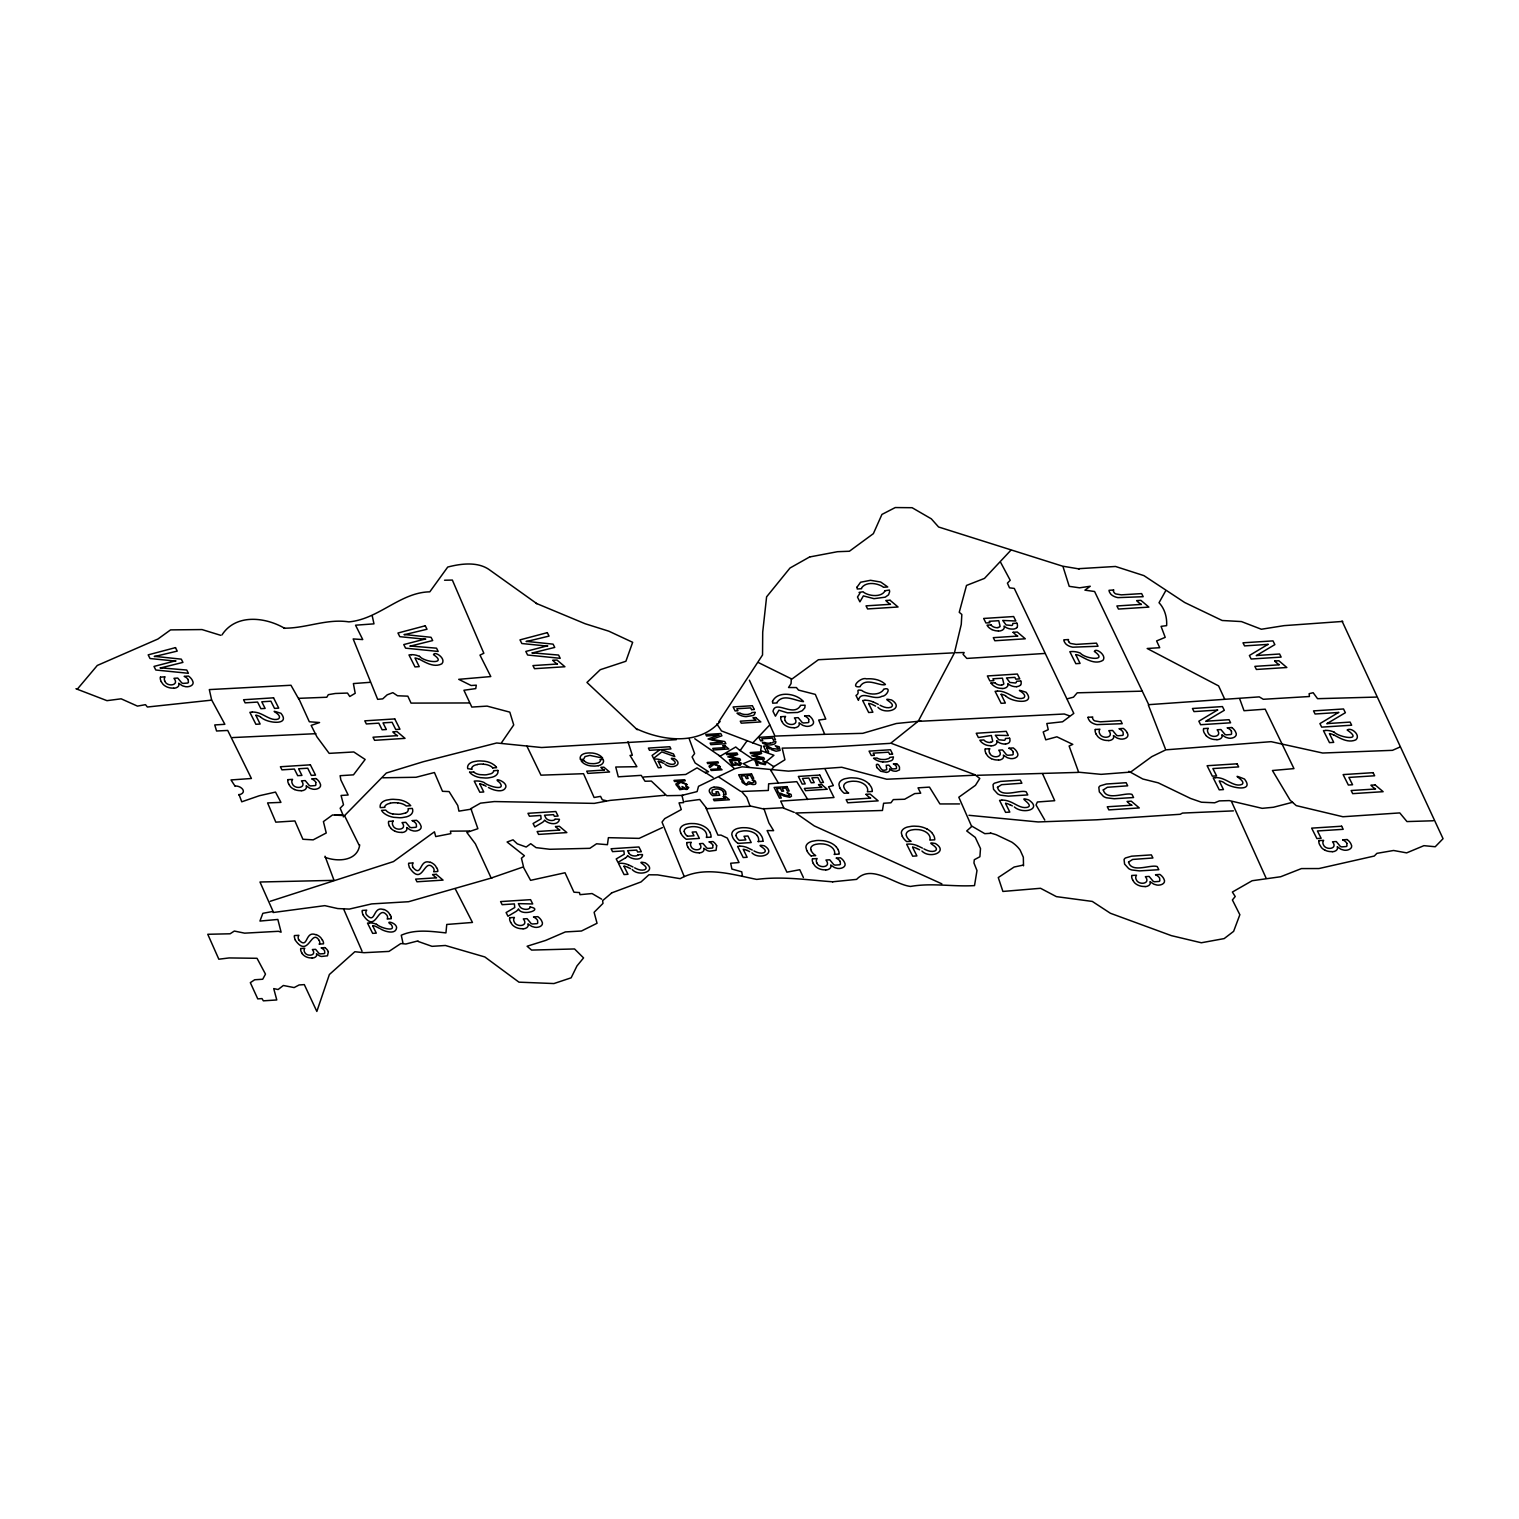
<?xml version="1.0" encoding="UTF-8"?>
<svg xmlns="http://www.w3.org/2000/svg" width="1519" height="1519" viewBox="0 0 1519 1519"><rect width="100%" height="100%" fill="white"/><g stroke="black" fill="none" stroke-linecap="round" stroke-linejoin="round"><path stroke-width="1.5" d="M791.342 678.594L791.057 683.607L788.532 687.518L796.412 687.556L798.538 690.101L815.323 694.392L825.785 719.076L818.684 720.063L824.722 734.323L862.754 733.335L896.343 723.5L920.97 721.031M1023.521 865.83L1023.331 857.229L1020.16 850.165A36.646 21.266 10.9 0 0 1011.844 842.153L996.198 834.728A46.861 27.209 10.9 0 0 990.825 833.172L990.388 833.058M800.513 705.613C793.317 717.709 775.317 699.31 773 711.348L775.431 716.19L778.905 710.208L787.526 712.829L797.627 712.468L802.222 710.721L804.823 707.835L805.089 705.196L800.551 705.31M883.507 689.778C879.102 695.816 868.412 694.677 862.545 691.031A8.696 5.051 10.9 0 1 861.9 690.442C854.001 688.848 861.254 692.55 855.994 695.493L858.425 700.335C860.855 689.493 873.615 701.075 881.95 696.291C886.602 696.537 892.356 686.36 883.564 689.227M359.699 844.887C357.478 861.349 337.389 862.014 325.104 857.305M771.082 770.646L773.968 766.354M860.21 686.246C866.172 676.714 880.393 686.702 885.463 684.518C880.602 679.544 873.102 678.404 866.438 678.86C861.064 676.601 849.045 688.297 860.134 686.702M1239.713 915.103L1233.618 931.356L1224.181 938.59L1201.32 942.767L1171.339 935.628L1110.389 913.261L1092.313 901.432L1056.389 896.628L1040.534 888.292L1002.901 891.444L998.268 877.545L1014.141 867.026L1023.388 865.071M1165.529 591.062L1159.035 602.739C1164.75 608.739 1167.162 617.492 1166.63 625.638L1161.067 626.36L1165.206 637.353L1156.605 640.923L1159.719 647.702L1147.187 648.499L1218.599 685.904L1224.58 698.911M718.81 721.715L762.538 654.993L762.709 632.132L766.601 596.834L790.013 568.011L810.083 556.695M501.555 742.677L513.726 724.943L509.814 712.145L487.086 706.107L471.82 707.076L463.922 690.253L475.751 688.601L476.282 685.183L471.099 685.506L458.719 679.335L490.789 676.563L479.985 655.107L483.839 653.265L452.358 580.068L444.554 580.22M746.854 741.101L740.114 750.633L735.747 746.987L720.139 756.215L694.753 738.728M221.983 634.923C235.863 613.429 265.559 617.037 284.831 628.429M778.165 749.171L772.374 748.582M77.355 689.113L97.292 665.455L157.919 639.024L170.565 629.891L202.008 629.569L220.711 635.322M1010.781 550.334L984.483 578.397L966.502 585.442L959.248 612.29L961.831 614.473L961.261 624.404L954.445 652.885L918.311 721.145L890.818 743.152L974.97 774.747L979.793 778.45L975.464 785.323L958.812 797.228L971.609 826.317M716.835 723.917L721.487 730.943L752.797 742.867L769.696 725M343.294 816.899L386.358 773.019L423.288 761.722L496.694 742.981L541.599 747.519L676.354 739.658M720.139 721.468C698.968 745.715 662.512 740.949 636.252 728.702M611.587 893.058L602.606 900.653L603.005 903.368L594.1 912.311L597.043 923.267L581.454 931.014L565.372 931.925L545.625 940.432L527.093 946.242L531.574 950.078L574.543 948.957L583.562 957.9L576.973 965.932L571.144 977.818L553.922 983.553L518.966 982.166L484.827 956.951L445.371 945.483L432.023 946.337L418.143 941.457M679.525 781.393L675.822 784.07L676.563 785.551L680.683 782.304L687.177 784.658L680.683 781.317M712.715 763.468L709.012 766.165L709.753 767.627L713.873 764.399L720.367 766.734L713.854 763.392M659.74 749.873L652.088 755.437L653.569 758.38L661.809 751.886L674.778 756.595L673.43 753.899L661.771 749.892A5.373 3.114 10.9 0 0 660.879 749.626L670.923 748.943L669.822 746.721L648.404 748.089L649.505 750.31L660.081 749.683M625.524 857.874L617.948 862.374L616.22 858.938L624.252 854.267L623.891 850.906L612.537 851.627L611.094 848.76L638.929 846.975L641.341 851.741L637.619 851.988L636.67 850.089L627.594 850.678L628.809 853.089M789.158 795.842L784.317 795.007M662.398 827.589L639.138 838.374L608.397 837.672L607.429 844.697L596.568 843.786L589.847 848.324L549.84 849.273L536.074 847.64L530.72 843.71L526.201 847.032L517.295 843.842L513.023 839.836L507.08 842.001L524.397 855.729L521.435 858.235L523.523 866.855L491.169 878.039L475.39 843.842L466.827 832.431L477.877 828.69L470.871 808.602L480.498 803.152L494.321 801.557L594.252 803.38L610.182 800.399L664.714 795.291M238.749 794.893C247.901 792.842 241.654 785.703 235.255 786.007M1399.626 747.196L1392.486 750.329L1322.669 753.025L1271.118 741.671L1165.814 749.835L1151.801 756.633L1130.611 772.089L1101.085 774.348L1078.642 772.203L1069.11 746.019L1072.775 744.367L1056.882 736.81L1045.756 739.829L1043.192 731.968L1048.243 729.671L1046.819 723.519L1062.559 721.791L1073.8 713.398L1014.293 588.423L1009.508 587.834L1007.42 583.144L1010.211 580.277L1000.603 562.315M405.554 813.007L400.56 814.203A24.038 13.956 10.9 0 1 398.605 814.336L392.737 813.956M611.53 892.944L641.037 881.931L648.879 874.792L657.575 874.868L680.17 878.666C703.924 865.469 731.968 874.45 756.747 879.406C782.494 876.064 807.33 879.976 832.773 881.798M764.437 763.563L760.601 762.785M270.268 901.28L393.459 861.596L434.453 831.823L435.725 836.57L450.839 833.627L450.44 831.159L469.485 831.007M492.175 877.792L408.592 901.716L371.718 903.9L349.294 909.084L337.788 908.571L324.781 905.647L273.116 912.52M1067.306 698.797L1073.496 697.164L1077.218 692.816L1141.927 691.164M1292.612 802.279L1273.454 807.254L1262.194 808.336L1229.327 800.608L1219.358 800.893L1214.687 802.792L1201.453 802.222L1190.554 798.443L1158.237 782.836L1142.801 779L1128.807 771.31M417.972 940.907L405.915 944.002L400.826 943.546L388.978 951.407L364.104 952.698L354.857 951.729L329.376 974.514L316.844 1011.445L304.313 984.616L299.129 984.958L294.135 987.578L283.35 985.489L278.091 989.534L273.724 988.584L276.781 999.958L263.357 1000.831L261.99 998.591L257.755 998.875L250.331 982.66L254.698 979.755L262.711 979.242L265.483 974.135L257.034 958.299L229.122 957.938L218.831 959.211L207.761 934.28L230.11 933.786L234.325 931.052L244.635 933.16L278.452 931.299L281.11 932.21L277.844 919.451L259.939 921.065L262.844 913.318L273.078 911.419L259.977 882.007L334.028 880.355L325.047 856.222M755.721 756.253L763.734 757.601L764.494 759.12L753.785 759.804L753.234 758.703L761.911 758.133A5.924 3.437 10.9 0 1 761.171 758.057L751.753 755.778L758.684 753.253A6.703 3.892 10.9 0 1 759.367 753.082L759.671 753.006M735.728 754.07L735.576 754.108A6.703 3.892 10.9 0 0 734.759 754.316L727.829 756.842L737.228 759.101A5.924 3.437 10.9 0 0 737.892 759.177L729.291 759.747L729.842 760.867L740.55 760.184L739.791 758.665L731.778 757.316M390.117 803.171L392.282 802.829A20.525 11.924 10.9 0 1 394.124 802.697L397.712 802.792M598.201 765.69L596.056 765.994A18.779 10.899 10.9 0 1 594.176 766.089L590.568 765.899A10.481 6.095 10.9 0 1 581.188 760.848L584.283 760.639M810.405 556.827L837.482 551.701L849.406 551.245L873.368 533.644L881.931 514.428L895.261 507.555L912.103 507.707L931.318 518.833L938.59 526.998L1062.597 566.169L1079.306 568.96M477.346 764.418L478.903 764.209A18.817 10.918 10.9 0 1 481.181 764.057L483.403 764.114M997.888 627.442L999.255 627.1A3.873 2.26 10.9 0 0 1000.129 626.493L998.761 620.701L989.211 621.309L989.913 622.714L985.926 622.98L983.647 618.461L1013.629 616.543L1015.869 621.005L1002.749 620.455L1006.11 624.955L1011.787 625.486A3.152 1.823 10.9 0 0 1012.546 624.955L1012.812 623.455L1016.952 623.189M1001.61 684.917L1002.958 684.575A3.873 2.26 10.9 0 0 1003.85 683.968L1002.464 678.177L992.913 678.803L993.863 680.645L989.856 680.911L987.369 675.955L1017.35 674.037L1019.781 678.879L1015.793 679.164L1014.901 677.379L1006.47 677.93L1009.831 682.43L1015.395 682.999A3.171 1.842 10.9 0 0 1016.287 682.411L1016.591 681.271L1020.787 680.987M990.483 742.24L991.85 741.899A3.873 2.26 10.9 0 0 992.723 741.291L991.356 735.5L978.388 737.531L976.242 733.259L1006.224 731.342L1008.331 735.519L995.344 735.253L998.724 739.753L1004.306 740.304A3.171 1.842 10.9 0 0 1005.198 739.677L1005.445 738.5L1009.641 738.215M471.668 809.076L458.928 811.146L457.77 805.507L449.092 791.589L442.485 791.304L434.434 772.525L416.016 777.272L382.807 777.785M684.993 801.5L699.727 799.488L706.886 808.678L751.202 806.19L762.937 808.849L782.646 807.766L794.247 812.38M770.361 743.152L771.823 742.867A4.329 2.525 10.9 0 0 773.38 741.861L775.924 741.671L775.582 742.962A5.886 3.418 10.9 0 1 774.215 744.12L771.823 744.785A12 6.968 10.9 0 1 770.133 744.937A7.785 4.519 10.9 0 1 764.209 743.835A7.937 4.614 10.9 0 1 762.348 742.639L764.911 742.468M1342.739 621.423L1284.087 625.638L1261.359 629.246L1241.441 621.575L1222.168 620.493L1184.687 602.511L1143.921 575.625L1115.497 566.473L1078.452 568.695M832.583 881.798L856.583 879.387C871.602 863.57 893.932 884.438 910.546 886.45C931.698 882.672 953.135 886.925 974.514 885.596L976.983 870.558L973.964 863.001L974.287 859.735L979.888 856.735L980.496 848.57L975.274 837.406L966.711 830.95L972.008 826.241L984.806 833.665L990.92 833.285M735.253 754.108L726.728 754.658L726.196 753.614L736.905 752.93L737.721 754.525L731.133 756.861A7.234 4.196 10.9 0 1 730.373 757.089L731.531 757.278M759.196 753.044L750.671 753.614L750.139 752.551L760.848 751.867L761.646 753.462L754.848 755.873A7.234 4.196 10.9 0 1 754.316 756.025L755.456 756.215M1016.629 686.588L1017.008 686.569A6.247 3.627 10.9 0 0 1020.445 685.069M1005.521 743.911L1005.882 743.873A6.247 3.627 10.9 0 0 1009.338 742.392A11.317 6.57 10.9 0 0 1009.508 738.215M740.038 765.31L741.671 763.373L738.614 761.665A3.399 1.975 10.9 0 1 740.038 762.823A4.025 2.335 10.9 0 1 740.171 763.184L738.462 764.209L734.949 762.367L735.424 764.228L733.658 764.722L731.797 761.835L730.183 761.949L732.671 765.538L737.531 764.817A2.506 1.462 10.9 0 0 739.031 765.291L739.525 765.329M687.12 789.443L688.772 787.507L685.696 785.798A3.399 1.975 10.9 0 1 687.12 786.956A4.025 2.335 10.9 0 1 687.272 787.317L685.544 788.342L682.05 786.5L682.506 788.361L680.74 788.855L678.879 785.969L677.265 786.082L679.752 789.671L684.613 788.95A2.506 1.462 10.9 0 0 686.113 789.424L686.607 789.462M283.977 628.182C306.06 628.429 326.623 618.461 348.876 621.879C378.744 619.22 400.238 592.315 429.801 591.84L447.725 567.062C461.225 563.53 478.447 561.327 490.219 570.366L536.872 603.67M369.668 682.354L353.395 683.569L355.199 693.291L349.769 696.499L347.49 693.063L335.319 693.48L328.313 694.658L326.813 697.24L298.673 698.341L309.325 721.772L319.56 722.531L311.167 725.398L316.901 736.81L329.167 753.367L353.775 751.962L365.149 759.462L353.471 774.842L340.123 775.696L340.845 779.95L348.155 795.007L341.072 795.462L343.503 804.785L340.161 808.203L343.009 814.981L334.769 814.811M737.835 710.74L735.139 710.949L733.107 706.943L752.38 705.708L754.165 709.259M751.582 709.696L754.278 709.506M773.418 740L775.525 739.848L773.836 736.411L758.835 737.361L760.43 740.475A12.836 7.462 10.9 0 0 760.696 740.911L762.804 740.759A8.867 5.146 10.9 0 1 762.367 740.038L761.741 738.785L772.506 738.082L773.361 739.848M990.977 683.018L995.078 682.734M874.298 755.342L871.298 755.532L869.058 751.127L890.476 749.759L892.45 753.69M889.64 754.316L892.659 754.108M991.091 624.898L987.027 625.163A12.665 7.348 10.9 0 0 991.945 629.625M1141.396 604.391L1116.883 605.967L1118.459 609.062L1148.877 607.106L1140.883 600.347L1136.668 600.613A20.336 11.81 10.9 0 0 1141.339 604.429M411.326 654.765L408.972 654.917L415.01 666.917L419.225 666.632L415.01 658.031A7.5 4.367 10.9 0 1 419.263 659.322M160.577 677.113L165.096 676.828A11.07 6.437 10.9 0 0 164.811 681.158M1013.078 632.303L1017.293 632.037L1025.287 638.796L994.85 640.752L993.293 637.657L1017.806 636.081A20.336 11.81 10.9 0 1 1013.135 632.303M557.454 664.012L532.941 665.588L534.498 668.683L564.916 666.746L557.036 660.062L552.707 660.252A20.336 11.81 10.9 0 0 557.378 664.069M1044.768 653.455L966.825 658.43L963.103 654.385L964.147 652.524L955.793 652.714M1075.851 654.803L1080.066 663.404L1075.851 663.689L1069.832 651.689L1072.186 651.537A11.639 6.76 10.9 0 1 1080.351 653.132C1085.307 659.075 1108.813 661.6 1094.345 651.442C1095.655 647.322 1107.047 655.411 1102.984 660.309C1095.522 664.847 1086.977 659.55 1080.237 656.018A7.5 4.367 10.9 0 0 1075.87 654.594M252.249 712.164L249.875 712.316L255.914 724.297L260.129 724.031L255.914 715.411M1274.631 661.012L1278.846 660.746L1286.84 667.506L1256.403 669.461L1254.846 666.366L1279.359 664.79A20.336 11.81 10.9 0 1 1274.688 661.012M997.451 691.164L995.097 691.316L1001.135 703.316L1005.35 703.05L1001.135 694.43M864.995 700.354L862.64 700.506L868.678 712.506L872.893 712.221L868.678 703.62M397.541 735.633L373.028 737.209L374.585 740.323L405.022 738.367L397.029 731.607L392.813 731.873A20.336 11.81 10.9 0 0 397.465 735.69M781.013 716.702L785.551 716.417A11.07 6.437 10.9 0 0 785.247 720.747M804.614 715.924L808.924 715.658M1088.098 717.291L1092.731 716.987A5.734 3.323 10.9 0 0 1092.902 719.038L1093.68 720.12A4.196 2.449 10.9 0 0 1094.933 720.936L1100.364 721.829L1120.68 720.595L1122.237 723.69L1096.984 724.62A9.475 5.506 10.9 0 1 1089.769 721.107L1088.705 719.474A11.336 6.589 10.9 0 1 1088.06 717.272M580.543 759.462L583.6 759.272L585.024 756.576L589.809 755.38L602.492 758.057M600.176 759.614L603.233 759.424A10.481 6.076 10.9 0 1 598.258 765.747M288.059 779.646L292.597 779.361A11.07 6.437 10.9 0 0 292.313 783.69C294.401 789.747 307.465 788.209 301.446 780.842L305.224 780.595L309.249 785.437A4.025 2.335 10.9 0 0 310.73 785.931L315.174 785.57A3.627 2.108 10.9 0 0 315.914 784.981L315.724 782.342M315.971 778.601L311.68 778.867A9.532 5.544 10.9 0 1 315.838 782.323M471.991 769.241L467.757 768.69A13.006 7.557 10.9 0 1 469.143 763.924A13.823 8.032 10.9 0 1 473.358 761.741L477.384 761.038A23.734 13.785 10.9 0 1 479.795 760.924L484.447 761.19A13.386 7.785 10.9 0 1 495.764 766.487M492.593 767.911L496.561 767.665L495.669 766.506M1095.408 729.481L1099.927 729.196A11.07 6.437 10.9 0 0 1099.642 733.525C1101.75 739.563 1114.794 738.044 1108.794 730.658L1112.573 730.43L1116.579 735.272A4.025 2.335 10.9 0 0 1118.06 735.766L1122.522 735.405A3.627 2.108 10.9 0 0 1123.244 734.816L1123.073 732.177A9.532 5.544 10.9 0 0 1118.99 728.721L1123.319 728.436A15.703 9.114 10.9 0 1 1127.25 732.899M469.618 772.222L473.738 771.956M497.814 770.418L493.675 770.684A7.975 4.633 10.9 0 1 490.827 773.779L486.574 774.747A22.329 12.968 10.9 0 1 484.77 774.88L479.814 774.614A8.241 4.785 10.9 0 1 473.681 771.975M658.278 761.399L661.297 767.551L658.278 767.741L653.967 759.177L655.657 759.063A8.317 4.823 10.9 0 1 661.487 760.203L665.037 761.854M996.597 740.835L996.673 740.835A8.089 4.69 10.9 0 0 1005.578 744.082M1203.751 728.588L1208.289 728.304A11.07 6.437 10.9 0 0 1207.985 732.633C1210.092 738.69 1223.156 737.152 1217.137 729.785L1220.915 729.538L1224.941 734.38A4.025 2.335 10.9 0 0 1226.422 734.873L1230.865 734.512A3.627 2.108 10.9 0 0 1231.605 733.924L1231.415 731.285M1227.371 727.81L1231.662 727.544M604.239 770.057L586.714 771.177L587.834 773.399L609.575 771.994L603.859 767.171L600.859 767.361A14.525 8.43 10.9 0 0 604.182 770.076M713 763.26L707.721 763.601L707.17 762.5L717.879 761.797L718.43 762.918L713.398 763.241M755.285 761.057L756.595 765.386L758.114 765.291L756.557 762.234A2.677 1.557 10.9 0 1 758.114 762.69L759.063 763.108M985.356 748.981L989.875 748.696A11.07 6.437 10.9 0 0 989.591 753.025M1008.958 748.202L1013.268 747.937A15.703 9.114 10.9 0 1 1017.198 752.399C1020.331 757.468 1012.527 759.785 1008.863 758.133A6.798 3.949 10.9 0 1 1007.059 757.563L1003.375 755.114A7.956 4.614 10.9 0 1 998.591 760.184M479.833 783.994L483.764 791.988L479.833 792.234L474.232 781.108L476.434 780.975A10.804 6.285 10.9 0 1 484.01 782.456C487.941 786.234 506.871 791.646 499.58 782.418C491.112 776.817 506.928 781.032 505.884 786.956C503.738 793.488 493.181 790.317 488.415 787.469M1325.821 730.506L1323.467 730.639L1329.486 742.639L1333.72 742.373L1329.486 733.753M893.476 763.924L896.552 763.715M679.809 781.184L674.55 781.525L673.98 780.405L684.689 779.722L685.259 780.842L680.227 781.165M384.725 807.348L380.282 807.633A14.336 8.317 10.9 0 1 386.301 800.171L390.649 799.431A25.557 14.848 10.9 0 1 393.25 799.298L399.06 799.716A14.43 8.373 10.9 0 1 410.719 805.678L406.238 805.981A9.836 5.715 10.9 0 0 397.731 802.924M723.519 794.684L726.025 794.513A12.019 6.987 10.9 0 0 725.341 791.798M723.31 796.507L725.417 796.374L729.405 799.753L714.196 800.741L713.417 799.184L725.664 798.405A10.177 5.905 10.9 0 1 723.329 796.507M779.456 794.342L781.317 798.026L779.513 798.14L776.931 792.994L777.937 792.937A4.994 2.905 10.9 0 1 781.431 793.621M393.174 821.095L388.636 821.38A15.133 8.791 10.9 0 0 389.434 825.956M412.238 820.602L416.548 820.336A15.703 9.114 10.9 0 1 420.497 824.798C423.611 829.849 415.807 832.184 412.143 830.551A6.798 3.949 10.9 0 1 410.339 829.963L406.655 827.513A7.956 4.614 10.9 0 1 401.87 832.583M865.944 794.342L870.159 794.076L878.153 800.855L847.716 802.792L846.159 799.697L870.672 798.121A20.336 11.81 10.9 0 1 865.982 794.342M555.005 819.083L559.372 819.273A11.924 6.93 10.9 0 1 559.41 819.633C557.948 825.918 547.979 823.963 544.562 820.108A7.842 4.557 10.9 0 1 543.935 821.076L543.403 821.627A13.557 7.88 10.9 0 1 542.397 822.444L534.821 826.925L533.093 823.507L541.125 818.836L540.764 815.475L529.428 816.197L527.966 813.311L555.821 811.526L558.1 816.064L554.378 816.292L553.543 814.659L544.486 815.228L545.682 817.64A5.127 2.981 10.9 0 0 549.954 820.355A5.127 2.981 10.9 0 0 554.986 819.519M1215.561 777.709L1213.206 777.861L1219.244 789.842L1223.46 789.576L1219.244 780.975A7.5 4.367 10.9 0 1 1223.498 782.266C1229.915 788.152 1255.226 792.595 1244.46 779.019C1226.687 772.07 1247.251 780.595 1241.991 784.355C1236.238 787.032 1229.422 781.544 1223.782 779.266A11.639 6.76 10.9 0 0 1215.523 777.576M555.498 826.564L559.41 826.298L566.834 832.583L538.58 834.406L537.137 831.52L559.903 830.058A18.893 10.975 10.9 0 1 555.536 826.545M1001.913 800.228L999.559 800.38L1005.597 812.361L1009.812 812.095L1005.578 803.494M1131.788 805.222L1107.275 806.779L1108.851 809.893L1139.269 807.937L1131.275 801.178L1127.06 801.443A20.336 11.81 10.9 0 0 1131.731 805.26M687.48 836.191L694.012 835.773L692.17 832.108L696.082 831.842L699.386 838.393L686.208 839.247A21.95 12.741 10.9 0 1 680.854 833.228M687.044 842.57L691.259 842.304A10.272 5.962 10.9 0 0 690.974 846.311C692.93 851.931 705.063 850.507 699.481 843.672L702.974 843.444L706.715 847.944A3.741 2.165 10.9 0 0 708.082 848.399L712.221 848.077A3.38 1.956 10.9 0 0 712.905 847.526L712.734 845.058M758.171 841.564L762.823 841.279M738.063 843.406L751.221 842.551L747.918 836.001L744.006 836.266L745.848 839.931L739.316 840.349A11.544 6.703 10.9 0 1 736.544 836.931L736.126 835.697M739.81 846.254L737.607 846.406L743.209 857.532L747.139 857.286L743.209 849.292A6.968 4.044 10.9 0 1 747.177 850.488M637.98 854.798L642.461 854.513M912.577 847.317L916.906 855.919L912.691 856.184L906.653 844.203L909.027 844.051A11.639 6.76 10.9 0 1 917.191 845.646M623.967 866.324L627.993 874.298L624.081 874.564L618.48 863.419L620.663 863.286A10.804 6.285 10.9 0 1 628.239 864.767M811.203 855.881L815.703 855.596A14.393 8.354 10.9 0 1 811.412 851.058M834.349 854.4L839.153 854.096A20.867 12.114 10.9 0 0 837.937 849.444M812.57 858.862L817.108 858.558A11.07 6.437 10.9 0 0 816.804 862.887M1319.119 840.615L1323.657 840.33A11.07 6.437 10.9 0 0 1323.372 844.659C1325.479 850.697 1338.524 849.159 1332.505 841.792L1336.283 841.545L1340.309 846.406A4.025 2.335 10.9 0 0 1341.79 846.88L1346.233 846.539A3.627 2.108 10.9 0 0 1346.973 845.95L1346.783 843.292M1342.739 839.836L1347.03 839.551M529.865 906.976C544.656 909.159 521.739 917.02 518.454 908.894A8.449 4.918 10.9 0 1 517.789 909.938L517.144 910.584A14.601 8.487 10.9 0 1 516.137 911.4L507.973 916.242L506.112 912.558L514.751 907.527L514.371 903.9L502.143 904.678L500.586 901.583L530.568 899.666L532.732 903.957L518.359 903.634L519.669 906.235A5.373 3.133 10.9 0 0 525.441 909.33A5.373 3.133 10.9 0 0 530.302 907.052M369.535 922.963L367.503 923.096L372.668 933.369L376.294 933.141L372.668 925.755M1155.579 874.716L1159.889 874.431A15.703 9.114 10.9 0 1 1163.839 878.893C1166.953 883.944 1159.149 886.28 1155.484 884.647A6.798 3.949 10.9 0 1 1153.68 884.077L1149.997 881.609A7.956 4.614 10.9 0 1 1145.212 886.678M509.909 917.723L514.428 917.438A11.07 6.437 10.9 0 0 514.144 921.767C516.251 927.805 529.296 926.267 523.296 918.9L527.074 918.672L531.08 923.514A4.025 2.335 10.9 0 0 532.561 923.989L537.023 923.647A3.627 2.108 10.9 0 0 537.745 923.058L537.574 920.4A9.532 5.544 10.9 0 0 533.492 916.963L537.821 916.66A15.703 9.114 10.9 0 1 541.751 921.141C544.884 926.191 537.08 928.508 533.416 926.875A6.798 3.949 10.9 0 1 531.612 926.305L527.928 923.856A7.956 4.614 10.9 0 1 523.144 928.906M319.275 944.096L323.49 943.831L323.471 942.502A23.943 13.899 10.9 0 0 322.503 940.033M300.895 948.521L304.787 948.274A9.494 5.506 10.9 0 0 304.541 951.976C306.344 957.16 317.528 955.85 312.363 949.527L315.61 949.337L319.066 953.476A3.437 1.994 10.9 0 0 320.319 953.894L324.136 953.609A3.114 1.804 10.9 0 0 324.762 953.097L324.61 950.818A8.165 4.747 10.9 0 0 321.117 947.875L324.819 947.609M890.039 743.361L824.266 747.405L782.171 748.126L784.924 759.747L773.798 766.696L766.203 761.646L773.949 755.266L760.62 750.576L761.437 746.057L752.797 742.867M643.695 776.987L685.734 774.481L697.031 767.873L705.462 772.867M953.078 652.885L818.418 659.721L791.874 679.088L758.57 662.645M919.166 721.316L1064.268 714.006L1069.395 715.81M885.976 772.298L880.659 771.234L877.09 767.741M232.635 737.569L315.876 733.677M975.559 775.184L886.716 779.228L841.754 767.266L788.437 771.139L742.126 766.81L734.911 768.671L698.531 786.31L697.107 791.589L681.955 795.386L683.721 802.583L679.05 802.867L681.29 809.57L664.714 818.627L662.018 822.102L684.196 876.501M1233.39 810.88L1182.447 813.083L1180.244 814.279L1096.68 819.804L1038.123 821.95L968.97 815.304M824.722 734.323L774.994 736.088L749.399 680.208M1433.271 820.773L1406.955 821.57L1399.777 812.912L1342.929 816.747L1296.258 805.621L1290.201 800.285L1272.428 770.513L1293.96 768.614L1265.194 709.183L1244.023 710.721L1239.637 698.664M977.249 775.298L1078.452 772.393M1376.1 697.088L1317.562 698.683L1313.157 692.721L1309.131 693.689L1309.435 696.518L1263.314 699.291L1259.27 696.879L1148.725 704.664L1094.591 591.499L1084.927 590.15L1090.262 586.239L1079.534 587.815L1069.224 586.334L1063.091 566.891M469.181 702.955L411.041 703.107L407.833 696.177L397.503 695.759L392.851 692.664L387.174 694.81L382.75 698.854L377.661 699.348L353.167 638.929L362.756 639.575L355.541 625.201L373.978 623.853L372.25 615.917M683.094 795.405L666.746 795.69L651.366 781.089L645.005 781.241L641.246 775.355L618.271 776.817L615.746 767.019L636.898 766.696L630.005 755.399L632.341 755.247L627.955 741.728M998.363 630.917L997.869 630.917A7.975 4.633 10.9 0 1 992.875 629.948L992.021 629.569M1002.065 688.392L1001.591 688.392A7.975 4.633 10.9 0 1 996.578 687.442L995.742 687.044A12.38 7.177 10.9 0 1 991.034 682.999M990.958 745.715L990.483 745.715A7.975 4.633 10.9 0 1 985.47 744.747L984.616 744.367A12.456 7.234 10.9 0 1 979.85 740.209L983.875 739.943A5.468 3.171 10.9 0 0 990.616 742.468M959.59 803.931L939.919 803.95L929.476 787.108L918.027 787.848L920.723 793.203L914.742 793.583L904.64 799.241L893.286 799.602L890.95 802.792L883.602 803.266L882.444 810.481L795.69 812.988L814.279 825.918L941.856 883.849M882.805 761.892L885.197 761.949A17.089 9.93 10.9 0 0 887.666 761.722L891.178 760.715A8.354 4.861 10.9 0 0 892.83 759.329L893.457 756.918L889.868 757.411A5.867 3.399 10.9 0 1 888.539 758.608L885.615 759.405A14.032 8.146 10.9 0 1 884.039 759.519L881.419 759.443A7.12 4.139 10.9 0 1 878.02 758.551A6.854 3.987 10.9 0 1 876.995 758.019L873.558 758.247A11.108 6.456 10.9 0 0 882.805 761.968M713.246 739.62L711.651 739.411A10.139 5.886 10.9 0 0 712.373 739.164L721.905 735.785L720.784 733.544L705.784 734.493L706.525 735.974L718.468 735.196A15.646 9.095 10.9 0 0 719.114 735.12L718.696 735.234A9.38 5.449 10.9 0 0 717.765 735.481L708.063 739.012L721.221 742.202A8.279 4.804 10.9 0 0 722.171 742.297L710.114 743.095L710.892 744.652L725.892 743.702L724.81 741.576L713.607 739.677M606.1 800.665L602.302 799.829L600.556 796.374L594.1 797.494L583.524 773.703L540.954 775.165L526.96 746.247M430.124 862.393C418.902 858.33 422.377 878.248 412.845 867.33M383.623 909.634C372.402 905.419 376.028 925.337 366.345 914.552A10.576 6.152 10.9 0 1 366.706 910.166L362.263 910.451A9 5.222 10.9 0 0 362.149 911.761L362.832 914.552M315.838 934.755C304.616 930.198 308.509 950.4 298.578 939.691M75.95 688.734L106.976 700.658L121.14 698.816L137.451 706.107L145.482 704.664L147.381 707.019L211.749 700.126L224.869 724.297L214.749 724.943L216.571 731L227.717 730.449L251.413 778.487L231.002 779.95L235.179 786.329M1334.024 732.044C1339.587 737.816 1364.119 741.424 1347.144 730.012C1351.245 726.841 1361.214 735.329 1355.821 739.867C1348.207 743.228 1340.48 738.424 1333.872 734.968M873.216 701.911L878.267 704.341M917.229 845.608L922.432 848.115M781.45 793.602L784.26 794.969M419.548 656.322C424.712 662.588 448.086 664.544 433.504 654.67C434.567 650.569 446.7 658.657 441.82 663.822C434.263 667.828 426.079 662.759 419.396 659.246M628.296 864.729L632.986 866.988M376.56 924.293C379.959 927.71 397.105 932.875 391.199 924.558C383.775 920.229 396.421 922.204 396.63 927.767C395.756 934.85 384.991 931.622 380.737 929.039M535.941 603.252L585.138 623.739L608.815 631.182L632.663 642.309L625.904 661.259L600.252 669.708L586.961 682.449L637.258 729.709M1325.214 850.279L1325.65 850.488A8.373 4.861 10.9 0 0 1330.739 851.608L1331.233 851.608A10.538 6.114 10.9 0 0 1332.22 851.57M991.432 758.665L991.869 758.854A8.373 4.861 10.9 0 0 996.977 759.975L997.451 759.975A10.538 6.114 10.9 0 0 998.458 759.937M394.731 831.064L395.149 831.254A8.373 4.861 10.9 0 0 400.257 832.374L400.75 832.374A10.538 6.114 10.9 0 0 401.738 832.336M294.591 789.519L294.154 789.329A11.032 6.399 10.9 0 1 290.471 786.709L288.724 784.241M1005.521 695.645C1011.274 702.443 1036.585 705.101 1026.084 692.246C1009.831 687.139 1029.066 693.386 1023.73 697.924C1017.54 700.354 1011.407 694.942 1005.673 692.721A11.639 6.76 10.9 0 0 997.413 691.05M1009.983 804.69L1012.338 805.886M917.077 848.532L919.603 849.805M661.411 762.272L663.442 763.298M747.291 850.412L749.626 851.608M483.915 785.114L486.099 786.234M628.144 867.444L630.48 868.621M260.3 716.626C266.281 723.538 291.23 725.892 280.958 713.303C264.439 708.139 283.844 714.196 278.509 718.905C272.736 721.354 266.091 715.981 260.452 713.702A11.639 6.76 10.9 0 0 252.192 712.031M760.032 763.62L765.291 764.684L766.184 762.215L762.804 760.829L764.949 762.443M666.499 762.633C668.303 763.582 671.341 764.892 673.809 764.133C679.487 761.722 665.398 756.937 674.512 758.703C684.404 764.911 670.904 769.867 664.771 764M753.899 850.887C756.367 852.197 760.544 854.001 763.867 852.691C770.19 849.216 752.304 843.615 764.323 845.798C777.044 853.469 759.196 860.362 751.962 852.843M880.033 705.253C883.317 706.981 887.229 708.576 890.931 707.265C897.577 703.468 878.248 697.183 891.634 699.993C905.096 708.576 885.425 715.354 877.925 707.341M771.253 749.589L776.076 751.24L780.158 750.386L779.228 746.778L775.222 745.734L778.374 748.563M923.913 848.874C927.179 850.602 931.014 852.216 934.755 851.039C942.008 847.488 922.337 840.956 935.419 843.539C949.166 851.912 929.666 859.203 921.938 851.039M634.638 867.843C637.6 869.4 641.075 870.824 644.455 869.817C651.442 866.646 633.005 860.324 645.176 862.811C658.145 870.786 639.271 877.412 632.189 869.533M760.184 762.557L758.38 761.684A4.158 2.411 10.9 0 0 755.266 761.019M783.405 795.899L789.766 797.304L791.437 796.298L791.095 794.437L786.956 792.671L789.595 794.741M1014.331 806.95C1023.141 814.754 1042.793 809.152 1028.667 799.924C1014.939 795.747 1035.901 805.336 1026.996 807.405C1020.711 808.583 1015.641 803.836 1010.135 801.785A11.639 6.76 10.9 0 0 1001.875 800.095M771.557 748.164L768.804 746.816A5.829 3.38 10.9 0 0 764.684 745.981L763.525 746.133L766.544 752.114L768.652 751.981L766.525 747.671A3.76 2.184 10.9 0 1 768.671 748.316L769.981 748.924M752.266 850.032L747.424 847.697A10.804 6.285 10.9 0 0 739.753 846.159M379.731 928.508L376.427 926.799A6.437 3.741 10.9 0 0 372.687 925.584M875.571 706.107L873.064 704.835A7.5 4.367 10.9 0 0 868.678 703.411M782.475 795.405L781.393 794.855A3.209 1.861 10.9 0 0 779.513 794.247M601.657 899.172L592.068 893.552L579.992 894.672L579.48 892.564L573.954 892.204L565.03 872.76L530.587 880.336L523.504 867.387M748.943 767.038L743.304 763.658L753.272 759.443L739.582 750.139M719.246 777.348L740.626 791.342M713.152 777.557L705.196 772.336L708.557 771.766L695.151 762.994L692.094 756.937L694.62 753.557L689.303 739.069M718.886 755.399L734.038 768.177M1206.143 735.652L1204.415 733.183A15.133 8.791 10.9 0 1 1203.58 728.55M391.029 828.444L389.282 825.975M931.793 832.602L933.501 835.127A20.867 12.114 10.9 0 1 934.736 839.817L929.818 840.102A14.089 8.184 10.9 0 0 929.001 834.994L928.527 834.292A10.88 6.323 10.9 0 0 918.824 829.659L915.748 829.526A18.323 10.652 10.9 0 0 913.849 829.621L911.134 830.058A10.234 5.943 10.9 0 0 906.14 835.032L906.805 836.76A14.393 8.354 10.9 0 0 911.096 841.317L906.653 841.583A20.469 11.886 10.9 0 1 902.362 836.323M869.362 784.298L871.071 786.804A20.867 12.114 10.9 0 1 872.305 791.494L867.387 791.779A14.089 8.184 10.9 0 0 866.589 786.69L866.096 785.969A10.88 6.323 10.9 0 0 856.412 781.355L853.336 781.203A18.323 10.652 10.9 0 0 851.437 781.317L848.703 781.734A10.234 5.943 10.9 0 0 843.71 786.709L844.393 788.437A14.393 8.354 10.9 0 0 848.684 793.013L844.241 793.26A20.469 11.886 10.9 0 1 839.95 788M836.323 846.918L838.032 849.425M302.452 954.008L301.635 952.774M757.184 835.583L757.81 836.608A14.962 8.677 10.9 0 1 758.266 841.602M807.766 799.545L796.791 781.658L768.633 783.823L768.31 790.45L741.538 791.456L746.759 797.38L750.101 806.266M770.987 770.627L778.184 782.684M1068.635 641.588L1069.471 642.67A4.196 2.449 10.9 0 0 1070.705 643.486L1076.136 644.398L1096.471 643.145L1098.028 646.24L1072.775 647.189A9.475 5.506 10.9 0 1 1065.56 643.657L1064.496 642.024A11.336 6.589 10.9 0 1 1063.832 639.841L1068.522 639.537A5.734 3.323 10.9 0 0 1068.692 641.588M687.841 847.184L688.98 848.817A10.31 6 10.9 0 0 692.683 851.57A7.918 4.595 10.9 0 0 698.284 852.786A9.779 5.677 10.9 0 0 699.215 852.748M1044.787 820.089L1036.034 804.937L1037.382 801.994L1054.718 800.703L1042.509 773.627M298.654 698.873L290.964 685.259L209.318 689.588L211.559 699.613M319.18 940.432C311.186 927.729 308.718 959.154 295.275 940.166M709.81 832.07L708.196 829.659A15.095 8.772 10.9 0 0 701.588 825.254A14.544 8.449 10.9 0 0 694.297 823.583L691.164 823.526A20.791 12.076 10.9 0 0 688.848 823.697L685.563 824.361A13.481 7.823 10.9 0 0 679.98 830.475L680.816 833.247M1096.053 734.076L1097.781 736.544A11.032 6.399 10.9 0 0 1101.484 739.164L1101.921 739.354A8.373 4.861 10.9 0 0 1107.028 740.475L1107.503 740.475A10.538 6.114 10.9 0 0 1108.509 740.437M1132.623 880.071L1134.37 882.539A11.032 6.399 10.9 0 0 1138.054 885.178L1138.491 885.349A8.373 4.861 10.9 0 0 1143.598 886.469L1144.092 886.469A10.538 6.114 10.9 0 0 1145.079 886.45M986.002 753.576L987.73 756.044A11.032 6.399 10.9 0 0 991.413 758.665M781.658 721.297L783.386 723.766A11.032 6.399 10.9 0 0 787.089 726.386L787.526 726.576A8.373 4.861 10.9 0 0 792.633 727.696L793.127 727.696A10.538 6.114 10.9 0 0 794.114 727.658M813.235 863.438L814.962 865.906A11.032 6.399 10.9 0 0 818.646 868.545L819.102 868.716A8.373 4.861 10.9 0 0 824.19 869.836L824.684 869.836A10.538 6.114 10.9 0 0 825.671 869.817M510.555 922.299L512.283 924.767A11.032 6.399 10.9 0 0 515.985 927.406L516.422 927.596A8.373 4.861 10.9 0 0 521.53 928.717L522.004 928.717A10.538 6.114 10.9 0 0 523.011 928.679M161.223 681.708L162.951 684.177A11.032 6.399 10.9 0 0 166.653 686.797L167.09 686.987A8.373 4.861 10.9 0 0 172.198 688.107L172.691 688.107A10.538 6.114 10.9 0 0 173.679 688.069M989.629 753.025C991.679 759.101 1004.762 757.506 998.742 750.177L1002.502 749.93L1006.527 754.772A4.025 2.335 10.9 0 0 1008.008 755.266L1012.47 754.905A3.627 2.108 10.9 0 0 1013.192 754.316L1013.021 751.677M785.285 720.747C787.336 726.823 800.418 725.228 794.399 717.898L798.178 717.652L802.203 722.493A4.025 2.335 10.9 0 0 803.684 722.987L808.127 722.626A3.627 2.108 10.9 0 0 808.867 722.038L808.678 719.398M816.842 862.887C818.893 868.963 831.994 867.387 825.956 860.039L829.735 859.792L833.76 864.634A4.025 2.335 10.9 0 0 835.241 865.127L839.684 864.786A3.627 2.108 10.9 0 0 840.425 864.197L840.235 861.539M164.849 681.158C166.9 687.234 179.983 685.639 173.963 678.309L177.742 678.063L181.767 682.904A4.025 2.335 10.9 0 0 183.229 683.398L187.691 683.037A3.627 2.108 10.9 0 0 188.413 682.449L188.242 679.809M409.484 867.653C423.06 887.761 423.953 856.165 433.466 868.071A9.722 5.639 10.9 0 1 433.675 871.773L437.776 871.469L437.738 870.14A23.943 13.899 10.9 0 0 436.769 867.672M362.984 914.894C376.56 935.001 377.453 903.406 386.965 915.311A9.722 5.639 10.9 0 1 387.174 919.014L391.275 918.71L391.237 917.362M455.377 889.071L472.466 922.451L446.757 924.463L445.94 932.894C431.092 931.375 415.371 928.963 401.263 935.229L402.991 943.147M1239.751 914.552L1232.403 899.951L1235.213 896.533L1232.384 892.052L1252.131 880.735L1280.669 876.748L1301.441 868.583L1318.948 868.545L1374.296 856.032L1376.898 853.355L1393.569 850.488L1406.651 852.881L1423.93 845.665L1435.227 846.748L1443.05 838.697L1342.036 621.062M889.526 754.07L888.577 752.171L873.178 753.158L874.09 754.962M825.254 769.487L833.361 785.57L828.614 786.766L834.007 797.513L780.69 801.102L783.728 807.69M751.525 709.582L750.671 707.892L736.829 708.765L737.645 710.398M358.997 844.944L344.49 815.608L332.49 814.981L323.414 821.589L326.243 832.982L313.161 839.855L302.908 839.266L294.895 820.944L275.812 822.159L267.591 802.924L280.939 802.374L275.509 792.083L259.35 795.728L241.749 801.804L238.996 794.418M1127.326 732.899C1130.269 738.044 1122.598 740.228 1118.914 738.633A6.798 3.949 10.9 0 1 1117.111 738.063L1113.427 735.614A7.956 4.614 10.9 0 1 1108.642 740.683M716.683 845.722L716.057 850.298L709.468 851.191A6.361 3.684 10.9 0 1 707.189 850.526L703.791 848.267A7.386 4.291 10.9 0 1 699.348 852.956M902.229 836.323L901.356 832.963A13.69 7.956 10.9 0 1 902.989 829.393A14.487 8.411 10.9 0 1 907.394 827.039L911.685 826.279A23.336 13.538 10.9 0 1 914.267 826.146L918.52 826.374A15.456 8.981 10.9 0 1 925.508 828.292A16.709 9.703 10.9 0 1 926.894 828.956M839.817 788L838.944 784.639A13.69 7.956 10.9 0 1 840.577 781.089A14.487 8.411 10.9 0 1 844.982 778.715L849.273 777.956A23.336 13.538 10.9 0 1 851.855 777.823L856.089 778.07A15.456 8.981 10.9 0 1 863.077 779.969A16.709 9.703 10.9 0 1 864.482 780.633A15.456 8.981 10.9 0 1 869.21 784.203M811.355 851.077L810.785 849.33M806.779 850.621L805.905 847.26A13.69 7.956 10.9 0 1 807.538 843.71A14.487 8.411 10.9 0 1 811.943 841.336L816.235 840.577A23.336 13.538 10.9 0 1 818.817 840.444L823.07 840.691A15.456 8.981 10.9 0 1 830.058 842.589A16.709 9.703 10.9 0 1 831.444 843.254A15.456 8.981 10.9 0 1 836.172 846.824M803.399 877.526L799.753 869.722L786.899 872.153L767.095 830.551L773.627 830.665L768.899 822.918L763.848 808.431M1231.586 801.709L1266.162 878.267M705.993 808.013L717.936 835.127L721.012 835.108L727.297 838.089L739.031 862.526L730.677 863.248L731.911 869.058L741.747 871.811L742.392 875.893M343.579 908.913L362.016 951.141M328.389 951.71L327.477 955.793L321.591 956.476A5.867 3.399 10.9 0 1 319.503 955.869L316.427 953.761A6.817 3.949 10.9 0 1 312.249 958.109M409.333 867.311L408.649 864.748A9 5.222 10.9 0 1 408.706 863.21L413.187 862.925A10.576 6.152 10.9 0 0 412.997 867.311M295.028 939.615L294.344 936.9A9 5.222 10.9 0 1 294.439 935.571L298.92 935.305A10.576 6.152 10.9 0 0 298.73 939.672M1148.345 705.006L1165.377 748.848M684.291 831.539L684.632 832.773A11.544 6.703 10.9 0 0 687.423 836.209M642.537 855.064C641.398 861.444 630.632 859.165 627.613 855.558A7.842 4.557 10.9 0 1 627.062 856.507L626.436 857.172A13.557 7.88 10.9 0 1 625.524 857.874M638.113 854.969A5.127 2.981 10.9 0 1 633.081 855.805A5.127 2.981 10.9 0 1 628.866 853.07M405.592 813.045A8.715 5.051 10.9 0 0 408.098 808.697L412.295 808.412L412.693 809.722A14.165 8.222 10.9 0 1 406.579 816.823L402.25 817.602A26.298 15.266 10.9 0 1 399.63 817.735L393.763 817.317A14.146 8.222 10.9 0 1 382.731 812.057L381.516 810.386L385.769 810.121A8.981 5.222 10.9 0 0 392.737 813.975M384.516 807.311A9.817 5.696 10.9 0 1 390.231 803.342M580.41 759.462A10.538 6.114 10.9 0 1 585.574 753.272L587.777 753.025A18.266 10.595 10.9 0 1 589.619 752.93L592.638 753.063A10.614 6.171 10.9 0 1 602.568 758.057M584.15 760.658A6.646 3.854 10.9 0 0 590.435 763.563L593.454 763.677A16.671 9.684 10.9 0 0 595.296 763.525L596.853 763.241A6.684 3.892 10.9 0 0 600.423 759.633M497.928 770.418A13.158 7.633 10.9 0 1 492.175 777.196L488.15 777.918A24.418 14.184 10.9 0 1 485.719 778.032L480.27 777.652A13.234 7.69 10.9 0 1 469.561 772.222M483.441 764.247A9.228 5.354 10.9 0 1 492.821 767.854M471.593 769.203A9.266 5.373 10.9 0 1 477.46 764.608M301.787 952.755A13.367 7.766 10.9 0 1 300.724 948.483M324.876 947.59A13.595 7.899 10.9 0 1 328.313 951.71M312.136 957.919A9.019 5.241 10.9 0 1 311.281 957.938A7.31 4.253 10.9 0 1 306.097 956.818A9.722 5.639 10.9 0 1 302.49 954.008M316.047 934.527A11.089 6.437 10.9 0 1 322.142 940.014M319.104 940.432A9.722 5.639 10.9 0 1 319.389 944.134M369.497 922.868A9.987 5.791 10.9 0 1 376.522 924.33M383.832 909.387A11.089 6.437 10.9 0 1 389.927 914.894M390.269 914.894A23.943 13.899 10.9 0 1 391.275 917.362M430.314 862.165A11.089 6.437 10.9 0 1 436.409 867.653M510.707 922.28A15.133 8.791 10.9 0 1 509.719 917.685M393.155 821.095A11.07 6.437 10.9 0 0 392.87 825.425C394.978 831.482 408.022 829.944 402.022 822.576L405.801 822.33L409.826 827.171A4.025 2.335 10.9 0 0 411.307 827.665L415.75 827.323A3.627 2.108 10.9 0 0 416.491 826.735L416.301 824.076A9.532 5.544 10.9 0 0 412.219 820.64M394.712 831.064A11.032 6.399 10.9 0 1 391.029 828.444M288.876 784.222A15.133 8.791 10.9 0 1 287.888 779.608M316.047 778.563A15.703 9.114 10.9 0 1 319.92 783.063C323.034 788.133 315.23 790.45 311.585 788.798A6.798 3.949 10.9 0 1 309.762 788.228L306.173 785.779A7.956 4.614 10.9 0 1 301.313 790.848M301.161 790.602A10.538 6.114 10.9 0 1 300.173 790.639L299.68 790.639A8.373 4.861 10.9 0 1 294.572 789.519M255.933 715.221A7.5 4.367 10.9 0 1 260.167 716.702M161.375 681.689A15.133 8.791 10.9 0 1 160.387 677.075M188.337 679.79A9.532 5.544 10.9 0 0 184.16 676.354L188.489 676.069A15.703 9.114 10.9 0 1 192.438 680.531C195.552 685.601 187.748 687.917 184.084 686.265A6.798 3.949 10.9 0 1 182.28 685.696L178.691 683.246A7.956 4.614 10.9 0 1 173.812 688.316M411.288 654.651A11.639 6.76 10.9 0 1 419.491 656.36M479.852 783.804A6.968 4.044 10.9 0 1 483.783 785.19M624.081 866.134A6.968 4.044 10.9 0 1 628.031 867.501M709.715 832.07A22.329 12.968 10.9 0 1 711.101 837.14L706.335 837.406A14.962 8.677 10.9 0 0 705.898 832.45L705.348 831.425A10.443 6.057 10.9 0 0 694.487 826.659L692.778 826.659A18.057 10.481 10.9 0 0 691.05 826.792L688.107 827.361A8.981 5.222 10.9 0 0 684.158 831.52M688.012 847.165A14.487 8.411 10.9 0 1 686.854 842.532M712.829 845.058A8.848 5.146 10.9 0 0 708.936 841.868L712.962 841.583A14.563 8.468 10.9 0 1 716.626 845.741M738.006 843.425A21.95 12.741 10.9 0 1 732.69 837.387L731.816 834.634A13.481 7.823 10.9 0 1 737.38 828.501L740.683 827.855A20.791 12.076 10.9 0 1 743 827.684L746.133 827.741A14.544 8.449 10.9 0 1 753.443 829.412A15.095 8.772 10.9 0 1 760.051 833.817L761.646 836.228A22.329 12.968 10.9 0 1 762.937 841.298M757.297 835.564A10.443 6.057 10.9 0 0 746.323 830.817L744.614 830.817A18.057 10.481 10.9 0 0 742.886 830.95L739.943 831.52A8.981 5.222 10.9 0 0 735.993 835.678M709.696 792.177A11.848 6.873 10.9 0 0 712.677 795.671L719.778 795.215L718.012 791.684L715.905 791.817L716.892 793.791L713.379 794.019A6.228 3.608 10.9 0 1 711.955 792.367L712.259 789.994L715.905 788.912A5.981 3.475 10.9 0 1 723.557 791.988M709.525 792.177A7.899 4.595 10.9 0 1 714.006 787.146M714.025 787.184A8.696 5.051 10.9 0 1 725.683 791.779M723.291 792.007A8.051 4.671 10.9 0 1 723.576 794.684M658.297 761.247A5.354 3.114 10.9 0 1 661.335 762.329M877.185 767.741A11.146 6.475 10.9 0 1 876.482 764.456C880.185 762.538 879.596 772.563 885.976 769.886A3.038 1.766 10.9 0 0 886.792 769.449L886.185 765.31L888.881 765.139L891.748 768.614A2.867 1.671 10.9 0 0 892.811 768.956L895.982 768.709A2.601 1.5 10.9 0 0 896.514 768.291L896.381 766.392A6.817 3.949 10.9 0 0 893.457 763.943M896.609 763.696A11.336 6.589 10.9 0 1 899.476 767.133L899.457 769.905L896.343 771.215A7.557 4.386 10.9 0 1 895.318 771.234L893.875 771.101A4.918 2.848 10.9 0 1 891.71 770.418L889.564 768.842A5.677 3.304 10.9 0 1 886.071 772.468M813.368 863.419A15.133 8.791 10.9 0 1 812.38 858.824M840.33 861.539A9.532 5.544 10.9 0 0 836.153 858.102L840.482 857.798A15.703 9.114 10.9 0 1 844.431 862.26C847.545 867.311 839.741 869.646 836.077 868.014A6.798 3.949 10.9 0 1 834.273 867.425L830.684 864.976A7.956 4.614 10.9 0 1 825.804 870.045M811.089 855.938A20.469 11.886 10.9 0 1 806.912 850.621M834.406 854.419A14.089 8.184 10.9 0 0 833.551 849.311L833.077 848.608A10.88 6.323 10.9 0 0 823.374 843.975L820.298 843.842A18.323 10.652 10.9 0 0 818.399 843.937L815.684 844.355A10.234 5.943 10.9 0 0 810.671 849.33M912.71 847.108A7.5 4.367 10.9 0 1 916.944 848.608M926.818 828.899A15.456 8.981 10.9 0 1 931.622 832.507M781.81 721.278A15.133 8.791 10.9 0 1 780.823 716.664M804.595 715.943A9.532 5.544 10.9 0 1 808.773 719.379M808.981 715.62A15.703 9.114 10.9 0 1 812.874 720.12C815.988 725.19 808.184 727.506 804.519 725.854A6.798 3.949 10.9 0 1 802.716 725.285L799.032 722.835A7.956 4.614 10.9 0 1 794.247 727.905M864.957 700.24A11.639 6.76 10.9 0 1 873.159 701.949M1096.205 734.057A15.133 8.791 10.9 0 1 1095.218 729.443M986.154 753.557A15.133 8.791 10.9 0 1 985.166 748.943M1008.92 748.24A9.532 5.544 10.9 0 1 1013.116 751.658M1001.135 694.24A7.5 4.367 10.9 0 1 1005.388 695.721M1132.775 880.052A15.133 8.791 10.9 0 1 1131.788 875.457L1136.516 875.21A11.07 6.437 10.9 0 0 1136.212 879.52C1138.32 885.577 1151.364 884.039 1145.364 876.672L1149.142 876.425L1153.168 881.286A4.025 2.335 10.9 0 0 1154.649 881.761L1159.092 881.419A3.627 2.108 10.9 0 0 1159.832 880.83L1159.643 878.172A9.532 5.544 10.9 0 0 1155.56 874.735M1005.597 803.285A7.5 4.367 10.9 0 1 1009.85 804.785M1318.948 840.577A15.133 8.791 10.9 0 0 1319.935 845.172L1321.511 847.659A11.032 6.399 10.9 0 0 1325.195 850.298M1342.701 839.855A9.532 5.544 10.9 0 1 1346.897 843.292M1347.106 839.532A15.703 9.114 10.9 0 1 1350.98 844.013C1354.113 849.083 1346.29 851.399 1342.644 849.767A6.798 3.949 10.9 0 1 1340.821 849.197L1337.233 846.729A7.956 4.614 10.9 0 1 1332.372 851.798M1227.333 727.848A9.532 5.544 10.9 0 1 1231.529 731.266M1231.738 727.506A15.703 9.114 10.9 0 1 1235.612 732.006C1238.726 737.076 1230.922 739.392 1227.276 737.74A6.798 3.949 10.9 0 1 1225.453 737.171L1221.865 734.721A7.956 4.614 10.9 0 1 1217.004 739.791M1216.852 739.544A10.538 6.114 10.9 0 1 1215.865 739.582L1215.371 739.582A8.373 4.861 10.9 0 1 1210.263 738.462L1209.846 738.272A11.032 6.399 10.9 0 1 1206.162 735.652M1325.783 730.373A11.639 6.76 10.9 0 1 1333.986 732.082M1329.505 733.563A7.5 4.367 10.9 0 1 1333.758 735.044M1020.673 680.987A11.203 6.513 10.9 0 1 1020.597 685.126M1001.724 685.126A5.411 3.152 10.9 0 1 995.002 682.753M1016.705 686.759A8.089 4.69 10.9 0 1 1007.819 683.512L1007.8 683.531A8.26 4.785 10.9 0 1 1002.179 688.639M996.768 740.835A8.26 4.785 10.9 0 1 991.053 745.943M770.285 743.076A6.57 3.816 10.9 0 1 765.044 742.658M1016.8 623.189A11.601 6.741 10.9 0 1 1016.933 627.651M1016.743 627.594A6.247 3.627 10.9 0 1 1013.306 629.094L1012.907 629.113A8.089 4.69 10.9 0 1 1004.097 626.037A8.26 4.785 10.9 0 1 998.458 631.144M998.04 627.727A5.62 3.266 10.9 0 1 991.015 624.898M749.873 783.614L746.399 785.133L742.411 782.589A6.684 3.873 10.9 0 1 741.956 780.443C744.329 779.19 743.513 784.905 747.196 783.804C748.753 778.905 750.595 785 754.089 782.133A4.823 2.81 10.9 0 0 753.842 781.525A4.082 2.373 10.9 0 0 752.152 780.139C755.513 778.81 757.753 784.981 753.88 784.507A4.538 2.639 10.9 0 1 753.253 784.526L752.664 784.488A2.981 1.728 10.9 0 1 751.089 784.032L749.873 783.709M885.045 590.701C881.95 597.328 869.817 596.397 864.026 592.562A8.81 5.108 10.9 0 1 863.172 591.764L859.089 592.391A19.177 11.146 10.9 0 0 859.925 593.321L857.476 597.024L859.906 601.866L863.381 595.885L874.014 598.676L885.216 597.176L888.539 594.821L889.64 591.745L889.374 590.037L885.045 590.758M857.001 587.188L857.248 588.992L861.615 588.707A8.241 4.785 10.9 0 1 861.672 587.777C866.077 581.568 876.672 582.973 882.539 586.543A8.506 4.937 10.9 0 1 883.374 587.264L887.742 586.98L880.735 582.043L870.539 580.296L860.589 582.233L857.001 587.188M772.506 701.474L772.715 703.164L777.12 702.955A8.222 4.785 10.9 0 1 777.196 702.101C783.766 693.177 795.614 701.113 803.494 701.626C796.716 693.348 777.367 690.423 772.506 701.474M755.076 712.373L754.62 714.177A7.538 4.367 10.9 0 1 753.158 715.506L746 716.664A10.063 5.848 10.9 0 1 737 713.208L739.981 712.981A6.19 3.589 10.9 0 0 741.177 713.626A6.703 3.892 10.9 0 0 744.994 714.481L746.607 714.5A12.57 7.291 10.9 0 0 748.089 714.386L750.842 713.569A5.241 3.057 10.9 0 0 751.867 712.582L755.076 712.373M997.47 787.336C1000.546 798.861 1019.895 789.31 1026.198 791.836L1027.774 794.931L1008.407 796.146L1000.603 795.178A9.266 5.392 10.9 0 1 997.622 793.81L993.54 789.31L993.027 784.791A8.905 5.165 10.9 0 1 994.432 783.215L1000.565 781.412L1020.312 780.12L1021.888 783.215L1001.591 784.677L997.47 787.336M1103.269 789.937C1106.345 801.462 1125.693 791.912 1132.016 794.418L1133.573 797.532L1114.205 798.747L1106.402 797.779A9.266 5.392 10.9 0 1 1103.44 796.412L1099.338 791.912L1098.826 787.393A8.905 5.165 10.9 0 1 1100.231 785.817L1106.364 784.013L1126.13 782.722L1127.687 785.817L1107.389 787.279L1103.269 789.937M1128.522 862.089C1131.579 873.634 1150.946 864.083 1157.25 866.589L1158.826 869.703L1139.459 870.9L1131.655 869.931A9.266 5.392 10.9 0 1 1128.674 868.583L1124.592 864.083L1124.06 859.564A8.905 5.165 10.9 0 1 1125.465 857.969L1131.617 856.184L1151.364 854.893L1152.921 857.988L1132.642 859.45L1128.522 862.089M1257.751 654.746L1256.84 655.278A10.31 5.981 10.9 0 1 1256.27 655.581L1256.289 655.638A21.019 12.209 10.9 0 1 1258.662 655.373L1279.587 654.005L1281.144 657.1L1251.162 659.018L1249.396 655.505L1266.865 645.043A10.424 6.057 10.9 0 1 1268.327 644.36L1268.156 644.303A21.228 12.323 10.9 0 1 1266.542 644.474L1244.555 645.898L1242.998 642.803L1272.979 640.885L1274.859 644.607L1257.751 654.746M1207.206 720.443L1206.219 721.012A10.31 5.981 10.9 0 1 1205.725 721.278L1205.744 721.335A21.019 12.209 10.9 0 1 1208.118 721.069L1229.042 719.702L1230.599 722.797L1200.618 724.715L1198.852 721.202L1216.32 710.74A10.424 6.057 10.9 0 1 1217.763 710.057L1217.478 710.019A21.228 12.323 10.9 0 1 1215.997 710.17L1194.01 711.595L1192.453 708.5L1222.434 706.582L1224.314 710.303L1207.206 720.443M1328.271 722.835L1327.283 723.424A10.31 5.981 10.9 0 1 1326.79 723.671L1326.828 723.728A21.019 12.209 10.9 0 1 1329.182 723.462L1350.106 722.095L1351.663 725.209L1321.682 727.126L1319.916 723.614L1337.404 713.133A10.424 6.057 10.9 0 1 1338.847 712.449L1338.695 712.392A21.228 12.323 10.9 0 1 1337.081 712.563L1315.093 714.006L1313.517 710.892L1343.518 708.974L1345.378 712.715L1328.271 722.835M175.482 647.626L148.178 654.86L150.02 658.524L172.862 660.822A15.209 8.829 10.9 0 0 175.919 660.936L175.938 660.993A15.437 8.962 10.9 0 0 173.147 661.449L154.008 666.423L155.792 670.012L188.413 673.297L186.761 670.031L163.027 668.056A18.684 10.842 10.9 0 0 160.103 667.904L160.084 667.885A18.836 10.937 10.9 0 0 162.628 667.43L182.926 662.398L181.293 659.151L157.368 656.645A18.855 10.956 10.9 0 0 154.292 656.436L154.292 656.455A17.051 9.911 10.9 0 0 157.008 655.942L177.229 651.1L175.482 647.626M425.263 625.771L397.959 633.024L399.801 636.67L422.643 638.967A15.209 8.829 10.9 0 0 425.681 639.1L425.7 639.157A15.437 8.962 10.9 0 0 422.909 639.613L403.769 644.569L405.573 648.157L438.175 651.442L436.542 648.176L412.788 646.221A18.684 10.842 10.9 0 0 409.864 646.069L409.883 646.088A18.836 10.937 10.9 0 0 412.39 645.594L432.687 640.562L431.054 637.296L407.13 634.809A18.855 10.956 10.9 0 0 404.054 634.6L404.073 634.619A17.051 9.911 10.9 0 0 406.788 634.107L427.01 629.246L425.263 625.771M547.315 632.645L519.992 639.879L521.833 643.524L544.675 645.822A15.209 8.829 10.9 0 0 547.732 645.955L547.751 646.012A15.437 8.962 10.9 0 0 544.96 646.467L525.821 651.442L527.606 655.012L560.226 658.316L558.574 655.05L534.84 653.075A18.684 10.842 10.9 0 0 531.916 652.923L531.916 652.942A18.836 10.937 10.9 0 0 534.441 652.448L554.739 647.417L553.106 644.151L529.182 641.664A18.855 10.956 10.9 0 0 526.106 641.455L526.087 641.417A17.051 9.911 10.9 0 0 528.84 640.961L549.043 636.1L547.315 632.645M890.039 600.233L885.824 600.499A20.336 11.81 10.9 0 0 890.476 604.315L866.039 605.853L867.596 608.948L898.033 606.992L890.134 600.328M1113.674 589.999L1109.041 590.302A11.336 6.589 10.9 0 0 1109.705 592.486L1110.769 594.1A9.475 5.506 10.9 0 0 1117.927 597.632L1143.18 596.701L1141.623 593.606L1121.288 594.859L1115.857 593.948A4.196 2.449 10.9 0 1 1114.623 593.132L1113.788 592.049A5.734 3.323 10.9 0 1 1113.598 589.98M273.553 697.829L243.572 699.746L245.129 702.86L257.565 702.063L260.907 708.689L265.122 708.424L261.781 701.797L270.895 701.208L274.521 708.405L278.737 708.139L273.553 697.829M394.769 718.924L364.788 720.841L366.364 723.955L378.801 723.158L382.123 729.785L386.358 729.519L383.016 722.892L392.111 722.303L395.737 729.5L399.953 729.234L394.769 718.924M755.702 717.576L752.987 717.746A13.082 7.595 10.9 0 0 755.987 720.196L740.266 721.183L741.272 723.177L760.829 721.924L755.702 717.576M310.37 764.835L280.388 766.753L281.945 769.848L294.382 769.051L297.705 775.677L301.939 775.412L298.597 768.785L307.711 768.196L311.319 775.393L315.534 775.127L310.37 764.835M724.772 745.582L722.664 745.715A10.177 5.905 10.9 0 0 725 747.633L712.772 748.392L713.55 749.949L728.778 748.962L724.772 745.582M719.209 767.38L717.709 767.494A7.272 4.215 10.9 0 0 719.36 768.842L710.645 769.392L711.196 770.494L722.057 769.81L719.246 767.418M751.506 773.931L738.652 774.766L740.968 779.342L742.772 779.228L741.139 775.962L744.937 775.734L746.361 778.563L748.183 778.45L746.74 775.62L750.367 775.374L751.924 778.469L753.728 778.355L751.506 773.931M819.766 775.07L798.348 776.437L802.203 784.089L805.222 783.899L802.488 778.469L808.83 778.051L811.203 782.798L814.222 782.608L811.849 777.861L817.868 777.481L820.45 782.608L823.469 782.418L819.766 775.07M786.975 786.614L774.12 787.431L776.437 792.026L778.241 791.912L776.608 788.646L780.405 788.399L781.848 791.247L783.652 791.133L782.228 788.285L785.836 788.057L787.393 791.152L789.196 791.019L786.975 786.614M821.532 784.412L818.513 784.62A14.525 8.43 10.9 0 0 821.855 787.336L804.386 788.437L805.507 790.639L827.228 789.253L821.532 784.412M1237.093 763.81L1207.111 765.728L1212.352 776.171L1216.586 775.886L1212.884 768.557L1238.65 766.905L1237.093 763.81M1373.1 772.677L1343.119 774.595L1348.359 785.038L1352.575 784.753L1348.891 777.424L1374.657 775.772L1373.1 772.677M1375.132 784.924L1370.916 785.19A20.336 11.81 10.9 0 0 1375.568 789.007L1351.132 790.526L1352.688 793.64L1383.125 791.684L1375.227 785.019M436.219 874.317L432.592 874.545A17.431 10.12 10.9 0 0 436.599 877.811L415.636 879.121L416.984 881.779L443.054 880.109L436.295 874.393M1341.638 826.222L1311.656 828.14L1316.897 838.564L1321.131 838.298L1317.429 830.969L1343.195 829.317L1341.638 826.222"/></g></svg>
